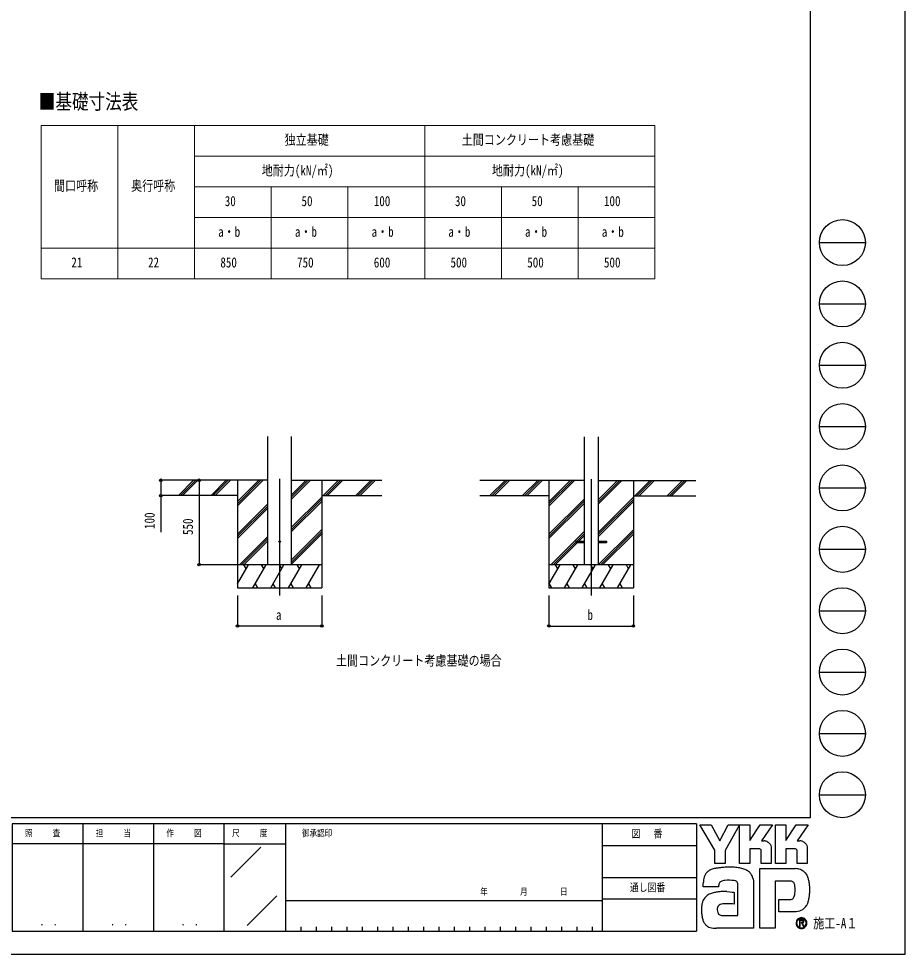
# Model space of a CAD drawing. Units: millimetres, scale not verified. Extents: x -8410 to 8410, y -5940 to 5940.
# Drawn here: x 2632 to 8410, y -5940 to 159 of the extents above; entities that cross this region are included whole.
import ezdxf
from ezdxf.enums import TextEntityAlignment as Align

# ---------------------------------------------------------------- set-up
doc = ezdxf.new("R2010")
doc.units = ezdxf.units.MM
doc.header["$LTSCALE"] = 30
doc.layers.add('0-1_TABLE1', color=7, linetype='Continuous', lineweight=18)
for name, color, linetype in [('0-2_USER1', 3, 'Continuous'), ('0-3_YKK_12', 2, 'Continuous'), ('0-4_YKK_13', 4, 'Continuous'), ('0-5_YKK_A1', 4, 'Continuous'), ('0-6_YKK_D', 6, 'Continuous'), ('0-7_YKK_ZWAK', 7, 'Continuous')]:
    doc.layers.add(name, color=color, linetype=linetype)
doc.styles.add('ＭＳ ゴシック', font='')
doc.styles.get('ＭＳ ゴシック').set_extended_font_data('MS Gothic')

msp = doc.modelspace()

# ---------------------------------------------------------------- linework, layer by layer
at = {"layer": '0-1_TABLE1'}
for p, q in [((2778.04, -537.35), (6778.04, -537.35)), ((2778.04, -537.35), (2778.04, -1537.35)), ((3278.04, -537.35), (3278.04, -1537.35)), ((3778.04, -537.35), (3778.04, -1537.35)), ((5278.04, -537.35), (5278.04, -1537.35)), ((3778.04, -737.35), (6778.04, -737.35)), ((3778.04, -937.35), (6778.04, -937.35)), ((4278.04, -937.35), (4278.04, -1537.35)), ((4778.04, -937.35), (4778.04, -1537.35)), ((5778.04, -937.35), (5778.04, -1537.35)), ((6278.04, -937.35), (6278.04, -1537.35)), ((3778.04, -1137.35), (6778.04, -1137.35)), ((2778.04, -1337.35), (6778.04, -1337.35)), ((2778.04, -1537.35), (6778.04, -1537.35))]:
    msp.add_line(p, q, dxfattribs=at)
msp.add_lwpolyline([(6778.04, -537.35), (6778.04, -937.35), (6778.04, -1537.35)], dxfattribs=at)
at = {"layer": '0-3_YKK_12'}
for p, q in [((4332.79, -2840.79), (4332.79, -3600)), ((6362.94, -2841.79), (6362.94, -3601))]:
    msp.add_line(p, q, dxfattribs=at)
at = {"layer": '0-4_YKK_13'}
for p, q in [((6262.94, -3246.5), (6262.94, -3255.5)), ((6262.94, -3246.5), (6317.74, -3246.5)), ((6262.94, -3255.5), (6317.74, -3255.5)), ((6408.14, -3246.5), (6462.94, -3246.5)), ((6408.14, -3255.5), (6462.94, -3255.5)), ((6462.94, -3246.5), (6462.94, -3255.5))]:
    msp.add_line(p, q, dxfattribs=at)
msp.add_circle((4332.79, -3250), 5, dxfattribs=at)
at = {"layer": '0-5_YKK_A1'}
for p, q in [((4255.04, -3400), (4255.04, -2564.65)), ((4410.54, -3400), (4410.54, -2564.65)), ((6317.74, -2565.65), (6317.74, -3401)), ((6408.14, -2565.65), (6408.14, -3401)), ((4255.04, -2850), (3606.84, -2850)), ((3673.53, -2948.59), (3772.12, -2850)), ((3686.26, -2950), (3786.27, -2850)), ((3700.41, -2950), (3800.41, -2850)), ((3885.66, -2948.59), (3984.26, -2850)), ((3898.4, -2950), (3998.4, -2850)), ((3912.54, -2950), (4012.54, -2850)), ((4057.79, -2850), (4057.79, -3550)), ((4057.79, -3016.88), (4224.67, -2850)), ((4057.79, -3002.74), (4210.53, -2850)), ((4057.79, -2988.59), (4196.39, -2850)), ((4410.54, -2972.5), (4533.04, -2850)), ((4410.54, -2958.35), (4518.9, -2850)), ((4410.54, -2944.21), (4504.76, -2850)), ((4410.54, -2850), (4998.41, -2850)), ((4607.79, -2850), (4607.79, -3550)), ((4616.89, -2950), (4716.89, -2850)), ((4631.03, -2950), (4731.03, -2850)), ((4645.17, -2950), (4745.17, -2850)), ((4829.02, -2950), (4929.02, -2850)), ((4843.16, -2950), (4943.16, -2850)), ((4857.3, -2950), (4957.3, -2850)), ((6317.74, -2851), (5636.99, -2851)), ((5703.68, -2949.59), (5802.27, -2851)), ((5716.42, -2951), (5816.42, -2851)), ((5730.56, -2951), (5830.56, -2851)), ((5915.81, -2949.59), (6014.41, -2851)), ((5928.55, -2951), (6028.55, -2851)), ((5942.69, -2951), (6042.69, -2851)), ((6087.94, -2851), (6087.94, -3551)), ((6087.94, -3017.88), (6254.82, -2851)), ((6087.94, -3003.74), (6240.68, -2851)), ((6087.94, -2989.59), (6226.54, -2851)), ((6408.14, -3006.05), (6563.19, -2851)), ((6408.14, -2991.9), (6549.05, -2851)), ((6408.14, -2977.76), (6534.91, -2851)), ((6408.14, -2851), (7046.15, -2851)), ((6637.94, -2851), (6637.94, -3551)), ((6647.04, -2951), (6747.04, -2851)), ((6661.18, -2951), (6761.18, -2851)), ((6675.32, -2951), (6775.32, -2851)), ((6859.17, -2951), (6959.17, -2851)), ((6873.31, -2951), (6973.31, -2851)), ((6887.45, -2951), (6987.46, -2851)), ((4057.79, -2950), (3606.84, -2950)), ((4410.54, -3156.34), (4607.79, -2959.09)), ((4410.54, -3170.48), (4607.79, -2973.24)), ((4410.54, -3184.63), (4607.79, -2987.38)), ((4607.79, -2950), (4998.41, -2950)), ((6087.94, -2951), (5636.99, -2951)), ((6087.94, -3201.72), (6317.74, -2971.93)), ((6087.94, -3215.87), (6317.74, -2986.07)), ((6408.14, -3189.89), (6637.94, -2960.09)), ((6408.14, -3204.03), (6637.94, -2974.24)), ((6408.14, -3218.18), (6637.94, -2988.38)), ((6637.94, -2951), (7046.15, -2951)), ((4057.79, -3200.72), (4255.04, -3003.48)), ((4057.79, -3214.87), (4255.04, -3017.62)), ((4057.79, -3229.01), (4255.04, -3031.76)), ((6087.94, -3230.01), (6317.74, -3000.21)), ((4410.54, -3368.47), (4607.79, -3171.23)), ((4070.65, -3400), (4255.04, -3215.61)), ((4084.79, -3400), (4255.04, -3229.75)), ((4410.54, -3382.62), (4607.79, -3185.37)), ((4410.54, -3396.76), (4607.79, -3199.51)), ((6100.8, -3401), (6317.74, -3184.06)), ((6269.44, -3246.5), (6317.74, -3198.2)), ((6283.59, -3246.5), (6317.74, -3212.34)), ((6409.17, -3401), (6637.94, -3172.23)), ((6423.31, -3401), (6637.94, -3186.37)), ((6437.45, -3401), (6637.94, -3200.51)), ((4098.93, -3400), (4255.04, -3243.89)), ((6114.94, -3401), (6262.94, -3253)), ((6129.09, -3401), (6274.59, -3255.5)), ((4607.79, -3400), (4057.79, -3400)), ((4057.79, -3525.45), (4130.22, -3400)), ((4115.22, -3425.98), (4100.22, -3400)), ((4159.09, -3550), (4245.69, -3400)), ((4230.69, -3425.98), (4215.69, -3400)), ((4274.56, -3550), (4361.16, -3400)), ((4346.16, -3425.98), (4331.16, -3400)), ((4390.03, -3550), (4476.63, -3400)), ((4461.63, -3425.98), (4446.63, -3400)), ((4505.5, -3550), (4592.1, -3400)), ((4562.1, -3400), (4562.1, -3400)), ((6637.94, -3401), (6087.94, -3401)), ((6087.94, -3526.45), (6160.37, -3401)), ((6145.37, -3426.98), (6130.37, -3401)), ((6189.24, -3551), (6275.84, -3401)), ((6260.84, -3426.98), (6245.84, -3401)), ((6304.71, -3551), (6391.31, -3401)), ((6376.31, -3426.98), (6361.31, -3401)), ((6420.18, -3551), (6506.78, -3401)), ((6491.78, -3426.98), (6476.78, -3401)), ((6535.65, -3551), (6622.25, -3401)), ((6607.25, -3426.98), (6592.25, -3401)), ((4174.09, -3524.02), (4189.08, -3550)), ((4289.56, -3524.02), (4304.55, -3550)), ((4405.03, -3524.02), (4420.03, -3550)), ((4520.5, -3524.02), (4535.49, -3550)), ((6088.77, -3525.02), (6103.77, -3551)), ((6204.24, -3525.02), (6219.24, -3551)), ((6319.71, -3525.02), (6334.71, -3551)), ((6435.18, -3525.02), (6450.18, -3551)), ((6550.65, -3525.02), (6565.65, -3551)), ((4057.79, -3550), (4607.79, -3550)), ((6087.94, -3551), (6637.94, -3551))]:
    msp.add_line(p, q, dxfattribs=at)
at = {"layer": '0-6_YKK_D'}
for p, q in [((3605.84, -2850), (3556.79, -2850)), ((3807.79, -2850), (3807.79, -3400)), ((3605.84, -2950), (3556.79, -2950)), ((4056.79, -3400), (3806.79, -3400)), ((4057.79, -3600), (4057.79, -3801)), ((4607.79, -3600), (4607.79, -3801)), ((6087.94, -3600), (6087.94, -3801)), ((6637.94, -3600), (6637.94, -3801)), ((4607.79, -3800), (4057.79, -3800)), ((6087.94, -3800), (6637.94, -3800))]:
    msp.add_line(p, q, dxfattribs=at)
msp.add_lwpolyline([(3557.79, -2850), (3557.79, -2950), (3557.79, -3187.2)], dxfattribs=at)
for centre in [(3557.79, -2850), (3807.79, -2850), (3557.79, -2950), (3807.79, -3400), (4057.79, -3800), (4607.79, -3800), (6087.94, -3800), (6637.94, -3800)]:
    msp.add_circle(centre, 8.5, dxfattribs=at)
at = {"layer": '0-7_YKK_ZWAK'}
for p, q in [((7790.04, 5550), (7790.04, -5050)), ((7850.04, -1300), (8150.04, -1300)), ((7850.04, -1700), (8150.04, -1700)), ((7850.04, -2100), (8150.04, -2100)), ((7850.04, -2500), (8150.04, -2500)), ((7850.04, -2900), (8150.04, -2900)), ((7850.04, -3300), (8150.04, -3300)), ((7850.04, -3700), (8150.04, -3700)), ((7850.04, -4100), (8150.04, -4100)), ((7850.04, -4500), (8150.04, -4500)), ((7850.04, -4900), (8150.04, -4900)), ((7790.04, -5050), (-7809.96, -5050)), ((3050.04, -5090), (3050.04, -5790)), ((3510.04, -5090), (3510.04, -5790)), ((3970.04, -5090), (3970.04, -5790)), ((4370.04, -5090), (3970.04, -5090)), ((6435.04, -5090), (4370.04, -5090)), ((4370.04, -5090), (4370.04, -5790)), ((6435.04, -5090), (6435.04, -5790)), ((7050.04, -5090), (6435.04, -5090)), ((7050.04, -5090), (7050.04, -5790)), ((3970.04, -5220), (2590.04, -5220)), ((3970.04, -5220), (4370.04, -5220)), ((4014.21, -5436.58), (4210.07, -5240.72)), ((6435.04, -5230), (7050.04, -5230)), ((6435.04, -5440), (7050.04, -5440)), ((4121.34, -5751.98), (4313.78, -5559.54)), ((4370.04, -5590), (6435.04, -5590)), ((7050.04, -5580), (6435.04, -5580)), ((2590.04, -5790), (3970.04, -5790)), ((3970.04, -5790), (4370.04, -5790)), ((4370.04, -5790), (6435.04, -5790)), ((4470.04, -5760), (4470.04, -5790)), ((4570.04, -5760), (4570.04, -5790)), ((4670.04, -5760), (4670.04, -5790)), ((4770.04, -5760), (4770.04, -5790)), ((4870.04, -5760), (4870.04, -5790)), ((4970.04, -5760), (4970.04, -5790)), ((5070.04, -5760), (5070.04, -5790)), ((5170.04, -5760), (5170.04, -5790)), ((5270.04, -5760), (5270.04, -5790)), ((5370.04, -5760), (5370.04, -5790)), ((5470.04, -5760), (5470.04, -5790)), ((5570.04, -5760), (5570.04, -5790)), ((5670.04, -5760), (5670.04, -5790)), ((5770.04, -5760), (5770.04, -5790)), ((5870.04, -5760), (5870.04, -5790)), ((5970.04, -5760), (5970.04, -5790)), ((6070.04, -5760), (6070.04, -5790)), ((6170.04, -5760), (6170.04, -5790)), ((6270.04, -5760), (6270.04, -5790)), ((6370.04, -5760), (6370.04, -5790)), ((6435.04, -5790), (7050.04, -5790)), ((7733.35, -5767.96), (7733.35, -5767.96))]:
    msp.add_line(p, q, dxfattribs=at)
for points in [[(-8410, -5940), (8410, -5940), (8410, 5940), (-8410, 5940)], [(7072.04, -5096), (7145.66, -5096), (7200.94, -5200.2), (7256.08, -5096), (7329.75, -5096), (7235.34, -5263.98), (7235.34, -5348.27), (7168.19, -5348.27), (7168.19, -5261.71)]]:
    msp.add_lwpolyline(points, close=True, dxfattribs=at)
for points in [[(3970.04, -5090), (2590.04, -5090), (2590.04, -5790)], [(7461.09, -5253.22), (7397.54, -5253.22), (7397.54, -5348.19), (7329.83, -5348.19), (7329.83, -5096), (7397.54, -5096), (7397.54, -5199.17), (7464.14, -5096), (7543.68, -5096), (7472.32, -5200.42), (7474.85, -5200.42), (7477.64, -5200.42), (7480.51, -5200.42), (7483.26, -5200.42), (7485.73, -5200.42), (7487.72, -5200.42), (7489.05, -5200.42), (7489.53, -5200.42)], [(7695.02, -5253.22), (7631.54, -5253.22), (7631.54, -5348.27), (7563.79, -5348.27), (7563.79, -5096), (7631.54, -5096), (7631.54, -5199.17), (7698.06, -5096), (7777.61, -5096), (7706.25, -5200.42), (7708.8, -5200.42), (7711.61, -5200.42), (7714.47, -5200.42), (7717.23, -5200.42), (7719.68, -5200.42), (7721.66, -5200.42), (7722.98, -5200.42), (7723.46, -5200.42)], [(7509.01, -5204.43), (7517.1, -5209.04), (7523.95, -5215.07), (7529.45, -5222.24), (7533.51, -5230.3), (7536.02, -5238.99), (7536.88, -5248.07), (7536.88, -5348.44), (7470.82, -5348.44), (7470.82, -5262.82)], [(7742.96, -5204.43), (7751.07, -5209.04), (7757.95, -5215.07), (7763.48, -5222.24), (7767.56, -5230.3), (7770.09, -5238.99), (7770.96, -5248.07), (7770.96, -5348.27), (7704.75, -5348.27), (7704.75, -5262.82)], [(7657.74, -5463.01), (7562.39, -5463.01), (7562.39, -5770), (7462.46, -5770), (7462.46, -5381.58), (7694.7, -5381.58)], [(7757.43, -5409.02), (7763.94, -5417.25), (7768.83, -5425.22), (7772.23, -5432.43)], [(7209.59, -5464.62), (7204.95, -5467.24), (7201.32, -5470.44), (7198.58, -5474.17), (7196.58, -5478.39), (7195.21, -5483.06), (7194.32, -5488.14), (7193.78, -5493.58), (7193.46, -5499.33), (7093.49, -5499.58), (7093.78, -5485.91), (7094.34, -5470.54)], [(7415.42, -5438.33), (7418.25, -5449.8), (7419.86, -5462.09), (7420.37, -5475.17), (7420.37, -5770), (7179.1, -5770)], [(7247.89, -5531.05), (7266.81, -5532.3), (7281.69, -5533.97), (7291.42, -5535.53), (7294.91, -5536.47), (7294.91, -5612.95), (7283.84, -5611.78), (7271.71, -5611.12), (7259.29, -5610.87), (7247.37, -5610.9), (7236.74, -5611.12), (7228.17, -5611.42), (7222.45, -5611.68), (7220.37, -5611.78), (7211.72, -5613.36), (7204.27, -5615.84), (7198, -5619.22), (7192.93, -5623.54), (7189.05, -5628.79), (7186.37, -5635.01), (7184.87, -5642.2), (7184.57, -5650.38), (7185.52, -5659.38), (7187.44, -5666.81), (7190.19, -5672.83), (7193.65, -5677.58), (7197.72, -5681.19), (7202.27, -5683.81), (7207.17, -5685.58), (7212.32, -5686.65), (7318.52, -5686.65), (7318.52, -5490.15), (7318.56, -5486.25), (7318.35, -5482.44), (7317.85, -5478.77), (7317, -5475.29), (7315.72, -5472.05), (7313.97, -5469.09), (7311.67, -5466.48), (7308.78, -5464.25)], [(7308.78, -5464.25), (7302.55, -5461.8), (7292.59, -5459.73), (7279.88, -5458.2), (7265.41, -5457.39), (7250.17, -5457.45), (7235.13, -5458.57)], [(7691.65, -5521.99), (7691.53, -5509.26), (7690.92, -5497.8), (7689.48, -5487.72), (7686.87, -5479.19)], [(7749.13, -5641.94), (7739.9, -5649.11), (7730.29, -5654.75), (7720.37, -5658.96), (7710.2, -5661.84), (7699.87, -5663.49), (7689.44, -5664.02), (7586.72, -5664.02), (7586.72, -5583.33), (7644.64, -5583.33), (7655.32, -5583.18), (7664.71, -5582.27), (7672.77, -5579.9)], [(7749.21, -5725.19), (7749.16, -5724.02), (7749.02, -5722.89), (7748.77, -5721.81), (7748.44, -5720.78), (7748.01, -5719.8), (7747.48, -5718.88), (7746.87, -5718.02), (7746.16, -5717.22), (7745.23, -5716.41), (7744.21, -5715.69), (7743.08, -5715.08), (7741.86, -5714.58), (7740.56, -5714.19), (7739.17, -5713.91), (7737.7, -5713.74), (7736.16, -5713.69), (7721, -5713.69), (7721, -5758.28), (7725.58, -5758.28), (7725.58, -5718.23), (7736.16, -5718.23), (7737.25, -5718.27), (7738.27, -5718.38), (7739.24, -5718.55), (7740.13, -5718.8), (7740.94, -5719.11), (7741.69, -5719.49), (7742.35, -5719.94), (7742.93, -5720.44)], [(7744.72, -5725.19), (7744.44, -5727.34), (7743.67, -5729.03), (7742.52, -5730.31), (7741.09, -5731.25), (7739.49, -5731.89), (7737.81, -5732.28), (7736.16, -5732.48), (7734.66, -5732.53), (7730.69, -5732.53), (7732.69, -5735.94), (7745.79, -5758.43), (7751.03, -5758.43), (7738.4, -5736.78), (7739.58, -5736.55), (7740.71, -5736.25), (7741.78, -5735.89), (7742.79, -5735.46), (7743.74, -5734.98), (7744.62, -5734.43), (7745.43, -5733.82), (7746.16, -5733.15)]]:
    msp.add_lwpolyline(points, dxfattribs=at)
for centre in [(8000.04, -1300), (8000.04, -1700), (8000.04, -2100), (8000.04, -2500), (8000.04, -2900), (8000.04, -3300), (8000.04, -3700), (8000.04, -4100), (8000.04, -4500), (8000.04, -4900)]:
    msp.add_circle(centre, 150, dxfattribs=at)
for centre, radius, start, end in [((7489.63, -5250.38), 49.95, 78.26798, 90.11215), ((7490.35, -5246.74), 46.25, 66.19963, 78.22058), ((7723.56, -5250.47), 50.04, 78.27851, 90.10826), ((7724.25, -5246.96), 46.47, 66.2483, 78.23226), ((7461.45, -5262.59), 9.38, 358.57817, 92.1683), ((7695.42, -5262.54), 9.33, 358.29941, 92.43455), ((7183.21, -5462.58), 87.16, 152.2125, 163.4865), ((7169.87, -5455.68), 72.15, 138.03852, 152.12015), ((7169.86, -5456.02), 72.36, 122.60463, 137.83438), ((7179.43, -5471.49), 90.56, 108.37421, 122.42809), ((7194.59, -5525.38), 146.5, 100.93159, 107.35499), ((7244.11, -5765.63), 391.8, 97.86054, 101.37938), ((7267.36, -5927.16), 554.99, 94.90201, 97.9576), ((7268.94, -5940.09), 568, 91.6169, 94.94971), ((7266.74, -5848.12), 476.01, 87.51794, 91.66439), ((7272.92, -5715.55), 343.3, 81.92631, 87.59083), ((7291.17, -5590.46), 216.88, 73.67137, 82.05943), ((7318.25, -5499.84), 122.3, 60.60528, 73.9085), ((7329.34, -5477.73), 97.61, 52.17347, 59.90542), ((7339.25, -5464.9), 81.39, 43.55042, 52.14561), ((7344.71, -5459.62), 73.79, 34.48659, 43.50182), ((7344.75, -5459.5), 73.7, 25.58915, 34.43128), ((7338.19, -5462.58), 80.94, 17.43089, 25.54591), ((7690.91, -5488.43), 106.91, 78.73198, 87.96551), ((7694.04, -5472.4), 90.58, 69.03034, 78.69541), ((7696.97, -5464.6), 82.25, 59.39484, 68.9885), ((7698.32, -5462.23), 79.52, 50.3012, 59.3616), ((7697.83, -5462.79), 80.27, 42.05209, 50.28551), ((7275.61, -5480.92), 181.57, 171.55622, 176.72493), ((7214.08, -5471.73), 119.36, 163.48385, 171.57982), ((7235.98, -5527.26), 67.97, 102.4979, 112.84632), ((7249.13, -5583.99), 126.2, 96.37207, 102.75341), ((7658.28, -5512.02), 49.01, 77.94572, 90.63794), ((7662.54, -5492.03), 28.57, 60.20991, 77.92418), ((7665.3, -5486.84), 22.7, 39.8078, 59.75378), ((7661.42, -5489.81), 27.58, 22.65544, 39.38165), ((7658.18, -5485.62), 125.84, 14.76267, 25.00486), ((7581, -5506.66), 205.84, 7.9139, 14.95041), ((7503.91, -5517.87), 283.74, 2.54376, 8.01251), ((7181.23, -5645.15), 107.73, 112.58838, 120.58162), ((7193.99, -5675.8), 140.93, 106.61303, 112.59024), ((7214.05, -5743.23), 211.28, 99.87193, 106.59825), ((7225.29, -5806.54), 275.59, 94.78469, 99.91711), ((7230.76, -5869.54), 338.82, 90.80099, 94.81812), ((7231.59, -5916.45), 385.74, 87.57779, 90.82714), ((7584.99, -5533.52), 106.22, 347.14308, 355.40008), ((7464.41, -5523.15), 227.25, 355.2339, 0.29193), ((7472.34, -5521), 315.35, 352.8937, 357.82206), ((7459.73, -5520.19), 327.99, 357.76419, 2.60674), ((7217.96, -5641.39), 136.01, 164.97537, 174.56739), ((7184.91, -5632.58), 101.81, 153.89178, 164.94341), ((7169.86, -5625.34), 85.1, 142.04688, 153.80771), ((7166.95, -5623.26), 81.53, 130.60221, 141.94427), ((7171.75, -5629.03), 89.03, 120.60724, 130.53081), ((7663.44, -5558.86), 23.02, 293.91672, 314.09376), ((7660.3, -5556.09), 27.2, 314.78099, 333.92928), ((7640.1, -5546.28), 49.66, 334.00676, 347.34989), ((7700.72, -5578.85), 78.7, 326.23251, 339.61931), ((7626.81, -5550.23), 157.95, 339.22498, 347.31457), ((7538.3, -5529.59), 248.83, 347.15166, 352.97565), ((7276.27, -5646.97), 194.58, 174.55588, 182.47272), ((7384.99, -5645.26), 303.3, 181.90948, 187.89042), ((7682.46, -5566.77), 100.47, 311.57033, 318.66243), ((7670.83, -5556.57), 115.94, 318.67367, 325.29112), ((7257.39, -5663.21), 174.43, 187.80471, 196.36971), ((7190.01, -5683.12), 104.18, 196.3102, 208.20993), ((7160.67, -5698.73), 70.94, 208.29777, 223.35561), ((7733.4, -5736.38), 35.28, 90.09157, 179.92363), ((7733.18, -5736.27), 31.37, 134.8007, 180.12175), ((7733.27, -5736.09), 31.31, 89.86602, 135.149), ((7733.4, -5736.31), 35.22, 44.93442, 90.08536), ((7733.41, -5736.33), 31.55, 45.03108, 90.11509), ((7738.02, -5725.01), 6.71, 358.3894, 42.86139), ((7738.15, -5725.51), 11.07, 316.37674, 1.6565), ((7733.43, -5736.34), 31.54, 0.00643, 45.07115), ((7733.68, -5736.2), 34.94, 359.78949, 45.13288), ((7154.05, -5704.55), 62.13, 223.64205, 239.63663), ((7159.54, -5694.56), 73.53, 239.8785, 253.65355), ((7169.6, -5660.02), 109.51, 253.69102, 263.74909), ((7178.12, -5584.19), 185.81, 263.68487, 270.30455), ((7733.19, -5736.42), 35.07, 179.86065, 225.14399), ((7733.05, -5736.47), 31.25, 179.75513, 225.29722), ((7733.36, -5736.42), 35.18, 224.94536, 269.98445), ((7733.29, -5736.75), 31.21, 224.62822, 270.10973), ((7733.35, -5736.25), 35.36, 269.98802, 314.93777), ((7733.3, -5736.28), 31.68, 270.09072, 359.90926), ((7733.59, -5736.48), 35.03, 314.92572, 0.23508)]:
    msp.add_arc(centre, radius, start, end, dxfattribs=at)

# ---------------------------------------------------------------- texts
at = {"layer": '0-1_TABLE1', "style": 'ＭＳ ゴシック', "width": 0.8}
for s, p in [('独立基礎', (4364.84, -682.35)), ('土間コンクリート考慮基礎', (5519.24, -682.35)), ('地耐力(kN/㎡)', (4216.04, -882.35)), ('地耐力(kN/㎡)', (5716.04, -882.35)), ('間口呼称', (2862.44, -982.35)), ('奥行呼称', (3364.84, -982.35)), ('30', (3975.24, -1082.35)), ('50', (4475.24, -1082.35)), ('100', (4946.44, -1082.35)), ('30', (5475.24, -1082.35)), ('50', (5975.24, -1082.35)), ('100', (6446.44, -1082.35)), ('a・b', (3932.04, -1282.35)), ('a・b', (4432.04, -1282.35)), ('a・b', (4932.04, -1282.35)), ('a・b', (5432.04, -1282.35)), ('a・b', (5932.04, -1282.35)), ('a・b', (6432.04, -1282.35)), ('21', (2975.24, -1482.35)), ('22', (3475.24, -1482.35)), ('850', (3946.44, -1482.35)), ('750', (4446.44, -1482.35)), ('600', (4946.44, -1482.35)), ('500', (5446.44, -1482.35)), ('500', (5946.44, -1482.35)), ('500', (6446.44, -1482.35))]:
    msp.add_text(s, height=65.98, dxfattribs=at).set_placement(p, align=Align.BOTTOM_LEFT)
at = {"layer": '0-2_USER1', "style": 'ＭＳ ゴシック', "width": 0.8}
for s, height, p in [('■基礎寸法表', 98.97, (2763.6, -460.35)), ('土間コンクリート考慮基礎の場合', 65.98, (4700, -4078))]:
    msp.add_text(s, height=height, dxfattribs=at).set_placement(p, align=Align.BOTTOM_LEFT)
at = {"layer": '0-6_YKK_D', "style": 'ＭＳ ゴシック', "width": 0.8}
for s, p in [('100', (3537.79, -3167.2)), ('550', (3787.79, -3206.6))]:
    msp.add_text(s, height=65.98, rotation=90, dxfattribs=at).set_placement(p, align=Align.BOTTOM_LEFT)
for s, p in [('a', (4308.79, -3780)), ('b', (6338.94, -3780))]:
    msp.add_text(s, height=65.98, dxfattribs=at).set_placement(p, align=Align.BOTTOM_LEFT)
at = {"layer": '0-7_YKK_ZWAK', "style": 'ＭＳ ゴシック', "width": 0.8}
for s, height, p in [('照     査', 43.99, (2672.84, -5185)), ('担     当', 43.99, (3134.44, -5185)), ('作     図', 43.99, (3594.44, -5185)), ('尺     度', 43.99, (4022.84, -5185)), ('御承認印', 43.99, (4478.28, -5185)), ('図\u3000 番', 51.32, (6626.81, -5195)), ('通し図番', 51.32, (6615.61, -5545)), ('年        月        日', 43.99, (5639.81, -5566.43)), ('施工-A１', 65.98, (7810.04, -5790)), ('． ．', 51.83, (2770, -5768.7)), ('． ．', 51.83, (3230, -5768.7)), ('． ．', 51.83, (3690, -5768.7))]:
    msp.add_text(s, height=height, dxfattribs=at).set_placement(p, align=Align.BOTTOM_LEFT)

doc.saveas('drawing.dxf')
